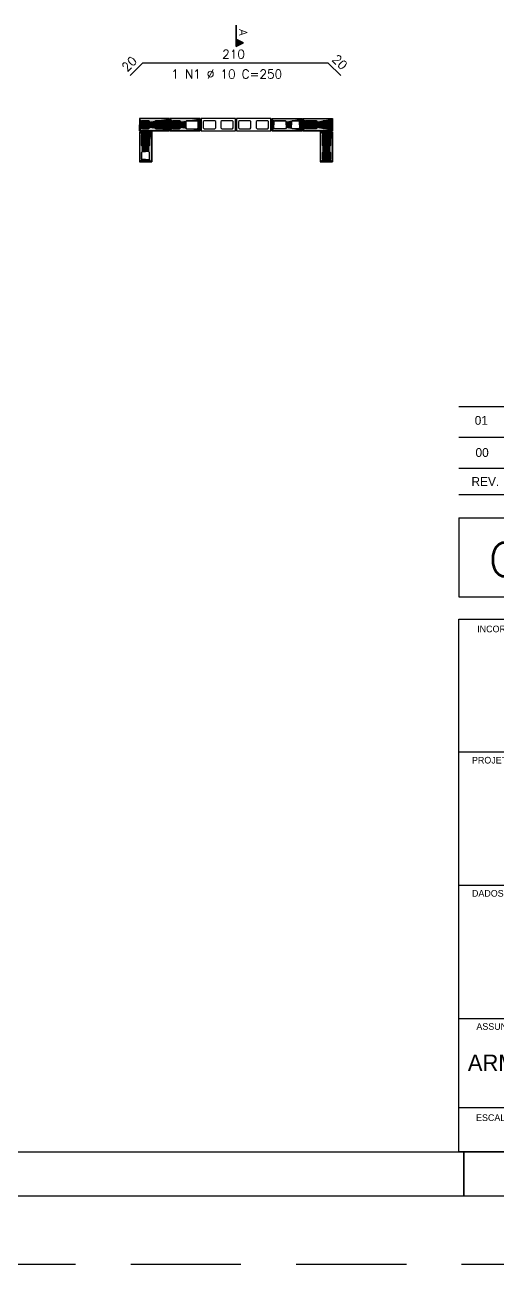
# Model space of a CAD drawing. Extents: x -1.9 to 86, y -1.6 to 60.9.
# Drawn here: x 55.65 to 66.36, y -1.55 to 26.55 of the extents above; entities that cross this region are included whole.
import ezdxf
from ezdxf.enums import TextEntityAlignment as Align

# ---------------------------------------------------------------- set-up
doc = ezdxf.new("R2010")
doc.units = 0
doc.header["$MEASUREMENT"] = 0
doc.linetypes.add('HIDDEN', pattern=[0.375, 0.25, -0.125])
doc.layers.get('0').update_dxf_attribs({"linetype": 'CONTINUOUS'})
doc.layers.get('Defpoints').update_dxf_attribs({"linetype": 'CONTINUOUS'})
for name, color, linetype in [('ARQ-MAR', 2, 'CONTINUOUS'), ('ARQ_CAR', 7, 'CONTINUOUS'), ('ARQ_CAR-TXT', 7, 'CONTINUOUS'), ('ARQ_FOLHA', 7, 'CONTINUOUS'), ('ARQ_TXT-2', 2, 'CONTINUOUS'), ('ARQ_TXT-4', 4, 'CONTINUOUS'), ('ARQ_VISTA 0', 251, 'CONTINUOUS'), ('PENA_01', 1, 'CONTINUOUS'), ('PENA_02', 2, 'CONTINUOUS'), ('PENA_03', 3, 'CONTINUOUS'), ('PENA_05', 5, 'CONTINUOUS'), ('PENA_11', 252, 'CONTINUOUS'), ('PENA_21', 100, 'CONTINUOUS'), ('PSG-NV2-FLH-SELO', 1, 'CONTINUOUS')]:
    doc.layers.add(name, color=color, linetype=linetype)
doc.styles.add('01-MILLEU', font='GOTHIC.TTF')
doc.styles.add('R300', font='SIMPLEX.SHX', dxfattribs={"width": 1.1, "height": 5.5})
doc.styles.get("Standard").update_dxf_attribs({"font": 'ROMANS.SHX'})

# ---------------------------------------------------------------- blocks, each defined once
blk = doc.blocks.new('FOLHA A1 - 841 X 594')
at = {"layer": 'ARQ_FOLHA', "color": 1}
for p, q in [((-185, 10), (-185, 0.5)), ((-185, 0.5), (-185, 10)), ((-185, 9.5), (-185, 0)), ((-185, 9.5), (-185, 0)), ((-185, 0), (-185, 9.5))]:
    blk.add_line(p, q, dxfattribs=at)
for points in [[(-841, 0), (0, 0), (0, 594), (-841, 594)], [(-816, 10), (-10, 10), (-10, 584), (-816, 584)]]:
    blk.add_lwpolyline(points, close=True, dxfattribs=at)
at = {"layer": 'Defpoints', "color": 8, "linetype": 'HIDDEN', "ltscale": 100}
blk.add_lwpolyline([(-860.5, 609.5), (-860.5, -15.5), (19.5, -15.5), (19.5, 609.5)], close=True, dxfattribs=at)
blk = doc.blocks.new('*U24')
blk.add_blockref('FOLHA A1 - 841 X 594', (0, 0))
blk = doc.blocks.new('SELO METROCASA - EXECUTIVO')
at = {"color": 5, "linetype": 'Continuous'}
for p, q in [((-175, 142.84), (-175, 125.05)), ((-175, 142.84), (-5, 142.84)), ((-175, 125.05), (-5, 125.05))]:
    blk.add_line(p, q, dxfattribs=at)
at = {"layer": 'ARQ-MAR', "color": 5}
blk.add_line((-173.01, 10), (-35, 10), dxfattribs=at)
at = {"layer": 'ARQ_CAR', "color": 5}
blk.add_lwpolyline([(-175, 0), (-175, 120), (0, 120), (0, 0)], close=True, dxfattribs=at)
for points in [[(0, 90), (-175, 90)], [(0, 60), (-175, 60)], [(-175, 30), (0, 30)], [(-175, 10), (-35, 10)]]:
    blk.add_lwpolyline(points, dxfattribs=at)
at = {"layer": 'PSG-NV2-FLH-SELO'}
blk.add_line((0, 148), (-175, 148), dxfattribs=at)
at = {"layer": 'PSG-NV2-FLH-SELO', "color": 251}
blk.add_lwpolyline([(-175, 160.99), (-164.01, 160.99), (-164.01, 154), (-164.01, 160.99), (-147.66, 160.99), (-147.66, 154), (-147.66, 160.99), (-133.32, 160.99), (-133.32, 154), (-133.32, 160.99), (-13, 160.99), (-13, 160.99), (0, 160.99)], dxfattribs=at)
at = {"layer": 'PSG-NV2-FLH-SELO'}
blk.add_lwpolyline([(-175, 154), (0, 154)], dxfattribs=at)
at = {"color": 5, "linetype": 'Continuous', "style": 'R300', "width": 1.1}
blk.add_text('CÓPIA NÃO CONTROLADA', height=7.5, dxfattribs=at).set_placement((-168.42, 129.68))
at = {"layer": 'ARQ_CAR-TXT', "color": 1, "style": '01-MILLEU'}
for s, p in [('INCORPORADORA / CONSTRUTORA ', (-170.84, 117.04)), ('PROJETISTA', (-172.02, 87.47)), ('DADOS DO EMPREENDIMENTO', (-172.02, 57.47)), ('ASSUNTO DO PROJETO', (-171.02, 27.47)), ('ESCALA', (-171.1, 6.94))]:
    blk.add_text(s, height=1.5, dxfattribs=at).set_placement(p)
at = {"layer": 'ARQ_CAR-TXT', "color": 4, "style": '01-MILLEU'}
blk.add_attdef('ASSUNTO.DO.PROJETO', (-163.54, 18.21), '', height=3.69, dxfattribs=at)
at = {"layer": 'ARQ_TXT-2', "insert": (-169.01, 152), "char_height": 2, "width": 9.9956, "attachment_point": 2, "style": '01-MILLEU'}
blk.add_mtext('REV.', dxfattribs=at)
at = {"layer": 'ARQ_TXT-2', "style": '01-MILLEU'}
for tag, p in [('N_REV0', (-169.74, 157.54)), ('R_DES', (-155.84, 157.49)), ('DATA_0', (-140.16, 157.49))]:
    blk.add_attdef(tag, text='', height=2, dxfattribs=at).set_placement(p, align=Align.MIDDLE_CENTER)
for tag, p, height in [('DESCRIÇÃO.DA.REVISÃO_0', (-131.24, 156.49), 2), ('MC_XXX-XX', (-33.9, 82.8), 1.5), ('RESPONSÁVEL', (-34, 73.46), 1.5), ('COORDENADOR', (-34, 63.46), 1.5), ('XXX-XX', (-33.9, 51.2), 3.65), ('DISCIPLINA', (-33.9, 41.2), 3.65), ('OBRA', (-164.01, 39.31), 3), ('ENDEREÇO', (-164.01, 34.81), 3), ('ESCALA', (-155.51, 2.7), 2)]:
    blk.add_attdef(tag, p, '', height=height, dxfattribs=at)
blk.add_attdef('DCP', text='', height=3.24, dxfattribs=at).set_placement((-23.62, 17.18), align=Align.MIDDLE_LEFT)
blk.add_attdef('DES', text='', height=2.99, dxfattribs=at).set_placement((-19.84, 12.19), align=Align.MIDDLE)
at = {"layer": 'ARQ_TXT-4', "style": '01-MILLEU'}
blk.add_attdef('CLIENTE', (-164.51, 45.8), '', height=5, dxfattribs=at)
at = {"layer": 'ARQ_VISTA 0', "style": '01-MILLEU'}
blk.add_attdef('LOGO', (-164.51, 77.38), '', height=5, dxfattribs=at)

msp = doc.modelspace()

# ---------------------------------------------------------------- linework, layer by layer
at = {"layer": 'PENA_01', "linetype": 'Continuous'}
for points in [[(58.316511, 24.195305), (58.456511, 24.195305), (58.476511, 24.215305), (58.476511, 24.355305), (58.456511, 24.375305), (58.316511, 24.375305), (58.296511, 24.355305), (58.296511, 24.215305), (58.316511, 24.195305)], [(58.616511, 24.195305), (58.856511, 24.195305), (58.876511, 24.215305), (58.876511, 24.355305), (58.856511, 24.375305), (58.616511, 24.375305), (58.596511, 24.355305), (58.596511, 24.215305), (58.616511, 24.195305)], [(59.016511, 24.195305), (59.156511, 24.195305), (59.176511, 24.215305), (59.176511, 24.355305), (59.156511, 24.375305), (59.016511, 24.375305), (58.996511, 24.355305), (58.996511, 24.215305), (59.016511, 24.195305)], [(59.316511, 24.195305), (59.556511, 24.195305), (59.576511, 24.215305), (59.576511, 24.355305), (59.556511, 24.375305), (59.316511, 24.375305), (59.296511, 24.355305), (59.296511, 24.215305), (59.316511, 24.195305)], [(59.696511, 24.215305), (59.716511, 24.195305), (59.956511, 24.195305), (59.976511, 24.215305), (59.976511, 24.355305), (59.956511, 24.375305), (59.716511, 24.375305), (59.696511, 24.355305), (59.696511, 24.215305)], [(60.096511, 24.215305), (60.116511, 24.195305), (60.356511, 24.195305), (60.376511, 24.215305), (60.376511, 24.355305), (60.356511, 24.375305), (60.116511, 24.375305), (60.096511, 24.355305), (60.096511, 24.215305)], [(60.496511, 24.215305), (60.516511, 24.195305), (60.756511, 24.195305), (60.776511, 24.215305), (60.776511, 24.355305), (60.756511, 24.375305), (60.516511, 24.375305), (60.496511, 24.355305), (60.496511, 24.215305)], [(60.896511, 24.215305), (60.916511, 24.195305), (61.156511, 24.195305), (61.176511, 24.215305), (61.176511, 24.355305), (61.156511, 24.375305), (60.916511, 24.375305), (60.896511, 24.355305), (60.896511, 24.215305)], [(61.556511, 24.195305), (61.316511, 24.195305), (61.296511, 24.215305), (61.296511, 24.355305), (61.316511, 24.375305), (61.556511, 24.375305), (61.576511, 24.355305), (61.576511, 24.215305), (61.556511, 24.195305)], [(61.856511, 24.195305), (61.716511, 24.195305), (61.696511, 24.215305), (61.696511, 24.355305), (61.716511, 24.375305), (61.856511, 24.375305), (61.876511, 24.355305), (61.876511, 24.215305), (61.856511, 24.195305)], [(62.256511, 24.195305), (62.016511, 24.195305), (61.996511, 24.215305), (61.996511, 24.355305), (62.016511, 24.375305), (62.256511, 24.375305), (62.276511, 24.355305), (62.276511, 24.215305), (62.256511, 24.195305)], [(62.556511, 24.195305), (62.416511, 24.195305), (62.396511, 24.215305), (62.396511, 24.355305), (62.416511, 24.375305), (62.556511, 24.375305), (62.576511, 24.355305), (62.576511, 24.215305), (62.556511, 24.195305)], [(58.476511, 23.815305), (58.476511, 24.055305), (58.456511, 24.075305), (58.316511, 24.075305), (58.296511, 24.055305), (58.296511, 23.815305), (58.316511, 23.795305), (58.456511, 23.795305), (58.476511, 23.815305)], [(62.576511, 23.815305), (62.576511, 24.055305), (62.556511, 24.075305), (62.416511, 24.075305), (62.396511, 24.055305), (62.396511, 23.815305), (62.416511, 23.795305), (62.556511, 23.795305), (62.576511, 23.815305)], [(58.476511, 23.515305), (58.476511, 23.655305), (58.456511, 23.675305), (58.316511, 23.675305), (58.296511, 23.655305), (58.296511, 23.515305), (58.316511, 23.495305), (58.456511, 23.495305), (58.476511, 23.515305)], [(62.576511, 23.515305), (62.576511, 23.655305), (62.556511, 23.675305), (62.416511, 23.675305), (62.396511, 23.655305), (62.396511, 23.515305), (62.416511, 23.495305), (62.556511, 23.495305), (62.576511, 23.515305)]]:
    msp.add_lwpolyline(points, dxfattribs=at)
at = {"layer": 'PENA_02', "linetype": 'Continuous'}
for points in [[(58.246511, 24.145305), (58.926511, 24.145305), (58.926511, 24.425305), (58.246511, 24.425305), (58.246511, 24.145305)], [(58.946511, 24.145305), (59.626511, 24.145305), (59.626511, 24.425305), (58.946511, 24.425305), (58.946511, 24.145305)], [(59.646511, 24.145305), (60.426511, 24.145305), (60.426511, 24.425305), (59.646511, 24.425305), (59.646511, 24.145305)], [(60.446511, 24.145305), (61.226511, 24.145305), (61.226511, 24.425305), (60.446511, 24.425305), (60.446511, 24.145305)], [(61.926511, 24.145305), (61.246511, 24.145305), (61.246511, 24.425305), (61.926511, 24.425305), (61.926511, 24.145305)], [(62.626511, 24.145305), (61.946511, 24.145305), (61.946511, 24.425305), (62.626511, 24.425305), (62.626511, 24.145305)], [(58.526511, 23.445305), (58.526511, 24.125305), (58.246511, 24.125305), (58.246511, 23.445305), (58.526511, 23.445305)], [(62.626511, 23.445305), (62.626511, 24.125305), (62.346511, 24.125305), (62.346511, 23.445305), (62.626511, 23.445305)]]:
    msp.add_lwpolyline(points, dxfattribs=at)
at = {"layer": 'PENA_03', "linetype": 'Continuous'}
for p, q in [((60.442607, 26.546628), (60.442607, 26.060246)), ((60.443303, 26.225831), (60.443303, 26.546628)), ((60.442607, 26.060246), (60.60854, 26.143212)), ((60.60854, 26.143212), (60.443302, 26.225831)), ((60.443302, 26.061374), (60.606979, 26.143212)), ((60.443303, 26.061374), (60.443303, 26.225051)), ((60.606979, 26.143212), (60.443303, 26.225051)), ((60.455371, 26.066628), (60.455371, 26.219797)), ((60.468135, 26.07301), (60.468135, 26.213415)), ((60.480899, 26.079392), (60.480899, 26.207033)), ((60.493663, 26.085774), (60.493663, 26.200651)), ((60.506427, 26.092156), (60.506427, 26.194269)), ((60.519191, 26.098538), (60.519191, 26.187887)), ((60.531955, 26.10492), (60.531955, 26.181505)), ((60.544719, 26.111302), (60.544719, 26.175123)), ((60.557483, 26.117684), (60.557483, 26.168741)), ((60.570247, 26.124066), (60.570247, 26.162359)), ((60.583012, 26.130448), (60.583012, 26.155977)), ((60.595776, 26.13683), (60.595776, 26.149594))]:
    msp.add_line(p, q, dxfattribs=at)
for points in [[(58.456511, 24.375305), (58.476511, 24.355305), (58.476511, 24.215305), (58.456511, 24.195305), (58.316511, 24.195305), (58.296511, 24.215305), (58.296511, 24.355305), (58.316511, 24.375305), (58.456511, 24.375305)], [(58.876511, 24.215305), (58.856511, 24.195305), (58.616511, 24.195305), (58.596511, 24.215305), (58.596511, 24.355305), (58.616511, 24.375305), (58.856511, 24.375305), (58.876511, 24.355305), (58.876511, 24.215305)], [(59.156511, 24.375305), (59.176511, 24.355305), (59.176511, 24.215305), (59.156511, 24.195305), (59.016511, 24.195305), (58.996511, 24.215305), (58.996511, 24.355305), (59.016511, 24.375305), (59.156511, 24.375305)], [(62.276511, 24.215305), (62.256511, 24.195305), (62.016511, 24.195305), (61.996511, 24.215305), (61.996511, 24.355305), (62.016511, 24.375305), (62.256511, 24.375305), (62.276511, 24.355305), (62.276511, 24.215305)], [(62.556511, 24.375305), (62.576511, 24.355305), (62.576511, 24.215305), (62.556511, 24.195305), (62.416511, 24.195305), (62.396511, 24.215305), (62.396511, 24.355305), (62.416511, 24.375305), (62.556511, 24.375305)], [(58.456511, 24.075305), (58.476511, 24.055305), (58.476511, 23.815305), (58.456511, 23.795305), (58.316511, 23.795305), (58.296511, 23.815305), (58.296511, 24.055305), (58.316511, 24.075305), (58.456511, 24.075305)], [(62.556511, 24.075305), (62.576511, 24.055305), (62.576511, 23.815305), (62.556511, 23.795305), (62.416511, 23.795305), (62.396511, 23.815305), (62.396511, 24.055305), (62.416511, 24.075305), (62.556511, 24.075305)], [(62.556511, 23.675305), (62.576511, 23.655305), (62.576511, 23.515305), (62.556511, 23.495305), (62.416511, 23.495305), (62.396511, 23.515305), (62.396511, 23.655305), (62.416511, 23.675305), (62.556511, 23.675305)]]:
    msp.add_lwpolyline(points, dxfattribs=at)
for centre in [(58.386511, 24.285305), (58.736511, 24.285305), (59.086511, 24.285305), (62.136511, 24.285305), (62.486511, 24.285305), (58.386511, 23.935305), (62.486511, 23.935305), (62.486511, 23.585305)]:
    msp.add_circle(centre, 0.04, dxfattribs=at)
for points in [[(58.426511, 24.285305), (58.366511, 24.319946), (58.348923, 24.298986)], [(58.426511, 24.285305), (58.348923, 24.298986), (58.348923, 24.271624)], [(58.426511, 24.285305), (58.348923, 24.271624), (58.366511, 24.250664)], [(58.426511, 24.285305), (58.393457, 24.324697), (58.366511, 24.319946)], [(58.426511, 24.285305), (58.366511, 24.250664), (58.393457, 24.245912)], [(58.426511, 24.285305), (58.417153, 24.311016), (58.393457, 24.324697)], [(58.426511, 24.285305), (58.393457, 24.245912), (58.417153, 24.259593)], [(58.426511, 24.285305), (58.417153, 24.259593), (58.426511, 24.285305)], [(58.776511, 24.285305), (58.716511, 24.319946), (58.698923, 24.298986)], [(58.776511, 24.285305), (58.698923, 24.298986), (58.698923, 24.271624)], [(58.776511, 24.285305), (58.698923, 24.271624), (58.716511, 24.250664)], [(58.776511, 24.285305), (58.743457, 24.324697), (58.716511, 24.319946)], [(58.776511, 24.285305), (58.716511, 24.250664), (58.743457, 24.245912)], [(58.776511, 24.285305), (58.767153, 24.311016), (58.743457, 24.324697)], [(58.776511, 24.285305), (58.743457, 24.245912), (58.767153, 24.259593)], [(58.776511, 24.285305), (58.767153, 24.259593), (58.776511, 24.285305)], [(59.126511, 24.285305), (59.066511, 24.319946), (59.048923, 24.298986)], [(59.126511, 24.285305), (59.048923, 24.298986), (59.048923, 24.271624)], [(59.126511, 24.285305), (59.048923, 24.271624), (59.066511, 24.250664)], [(59.126511, 24.285305), (59.093457, 24.324697), (59.066511, 24.319946)], [(59.126511, 24.285305), (59.066511, 24.250664), (59.093457, 24.245912)], [(59.126511, 24.285305), (59.117153, 24.311016), (59.093457, 24.324697)], [(59.126511, 24.285305), (59.093457, 24.245912), (59.117153, 24.259593)], [(59.126511, 24.285305), (59.117153, 24.259593), (59.126511, 24.285305)], [(62.176511, 24.285305), (62.116511, 24.319946), (62.098923, 24.298986)], [(62.176511, 24.285305), (62.098923, 24.298986), (62.098923, 24.271624)], [(62.176511, 24.285305), (62.098923, 24.271624), (62.116511, 24.250664)], [(62.176511, 24.285305), (62.143457, 24.324697), (62.116511, 24.319946)], [(62.176511, 24.285305), (62.116511, 24.250664), (62.143457, 24.245912)], [(62.176511, 24.285305), (62.167153, 24.311016), (62.143457, 24.324697)], [(62.176511, 24.285305), (62.143457, 24.245912), (62.167153, 24.259593)], [(62.176511, 24.285305), (62.167153, 24.259593), (62.176511, 24.285305)], [(62.526511, 24.285305), (62.466511, 24.319946), (62.448923, 24.298986)], [(62.526511, 24.285305), (62.448923, 24.298986), (62.448923, 24.271624)], [(62.526511, 24.285305), (62.448923, 24.271624), (62.466511, 24.250664)], [(62.526511, 24.285305), (62.493457, 24.324697), (62.466511, 24.319946)], [(62.526511, 24.285305), (62.466511, 24.250664), (62.493457, 24.245912)], [(62.526511, 24.285305), (62.517153, 24.311016), (62.493457, 24.324697)], [(62.526511, 24.285305), (62.493457, 24.245912), (62.517153, 24.259593)], [(62.526511, 24.285305), (62.517153, 24.259593), (62.526511, 24.285305)], [(58.426511, 23.935305), (58.366511, 23.969946), (58.348923, 23.948986)], [(58.426511, 23.935305), (58.348923, 23.948986), (58.348923, 23.921624)], [(58.426511, 23.935305), (58.348923, 23.921624), (58.366511, 23.900664)], [(58.426511, 23.935305), (58.393457, 23.974697), (58.366511, 23.969946)], [(58.426511, 23.935305), (58.366511, 23.900664), (58.393457, 23.895912)], [(58.426511, 23.935305), (58.417153, 23.961016), (58.393457, 23.974697)], [(58.426511, 23.935305), (58.393457, 23.895912), (58.417153, 23.909593)], [(58.426511, 23.935305), (58.417153, 23.909593), (58.426511, 23.935305)], [(62.526511, 23.935305), (62.466511, 23.969946), (62.448923, 23.948986)], [(62.526511, 23.935305), (62.448923, 23.948986), (62.448923, 23.921624)], [(62.526511, 23.935305), (62.448923, 23.921624), (62.466511, 23.900664)], [(62.526511, 23.935305), (62.493457, 23.974697), (62.466511, 23.969946)], [(62.526511, 23.935305), (62.466511, 23.900664), (62.493457, 23.895912)], [(62.526511, 23.935305), (62.517153, 23.961016), (62.493457, 23.974697)], [(62.526511, 23.935305), (62.493457, 23.895912), (62.517153, 23.909593)], [(62.526511, 23.935305), (62.517153, 23.909593), (62.526511, 23.935305)], [(62.526511, 23.585305), (62.466511, 23.619946), (62.448923, 23.598986)], [(62.526511, 23.585305), (62.493457, 23.624697), (62.466511, 23.619946)], [(62.526511, 23.585305), (62.517153, 23.611016), (62.493457, 23.624697)], [(62.526511, 23.585305), (62.448923, 23.598986), (62.448923, 23.571624)], [(62.526511, 23.585305), (62.448923, 23.571624), (62.466511, 23.550664)], [(62.526511, 23.585305), (62.466511, 23.550664), (62.493457, 23.545912)], [(62.526511, 23.585305), (62.493457, 23.545912), (62.517153, 23.559593)], [(62.526511, 23.585305), (62.517153, 23.559593), (62.526511, 23.585305)]]:
    msp.add_solid(points, dxfattribs=at)
at = {"layer": 'PENA_05', "linetype": 'Continuous'}
for p, q in [((58.320783, 25.68517), (58.03794, 25.402327)), ((62.526511, 25.68517), (58.320783, 25.68517)), ((62.809354, 25.402327), (62.526511, 25.68517))]:
    msp.add_line(p, q, dxfattribs=at)
at = {"layer": 'PENA_11', "linetype": 'Continuous'}
for points in [[(58.456511, 24.375305), (58.316511, 24.195305), (58.296511, 24.215305)], [(58.456511, 24.375305), (58.296511, 24.215305), (58.296511, 24.355305)], [(58.456511, 24.375305), (58.296511, 24.355305), (58.316511, 24.375305)], [(58.456511, 24.375305), (58.456511, 24.195305), (58.316511, 24.195305)], [(58.456511, 24.375305), (58.316511, 24.375305), (58.456511, 24.375305)], [(58.456511, 24.375305), (58.476511, 24.355305), (58.476511, 24.215305)], [(58.456511, 24.375305), (58.476511, 24.215305), (58.456511, 24.195305)], [(58.876511, 24.215305), (58.596511, 24.355305), (58.616511, 24.375305)], [(58.876511, 24.215305), (58.596511, 24.215305), (58.596511, 24.355305)], [(58.876511, 24.215305), (58.616511, 24.195305), (58.596511, 24.215305)], [(58.876511, 24.215305), (58.616511, 24.375305), (58.856511, 24.375305)], [(58.876511, 24.215305), (58.856511, 24.195305), (58.616511, 24.195305)], [(58.876511, 24.215305), (58.856511, 24.375305), (58.876511, 24.355305)], [(58.876511, 24.215305), (58.876511, 24.355305), (58.876511, 24.215305)], [(59.156511, 24.375305), (59.016511, 24.195305), (58.996511, 24.215305)], [(59.156511, 24.375305), (58.996511, 24.215305), (58.996511, 24.355305)], [(59.156511, 24.375305), (58.996511, 24.355305), (59.016511, 24.375305)], [(59.156511, 24.375305), (59.156511, 24.195305), (59.016511, 24.195305)], [(59.156511, 24.375305), (59.016511, 24.375305), (59.156511, 24.375305)], [(59.156511, 24.375305), (59.176511, 24.355305), (59.176511, 24.215305)], [(59.156511, 24.375305), (59.176511, 24.215305), (59.156511, 24.195305)], [(62.276511, 24.215305), (61.996511, 24.355305), (62.016511, 24.375305)], [(62.276511, 24.215305), (61.996511, 24.215305), (61.996511, 24.355305)], [(62.276511, 24.215305), (62.016511, 24.195305), (61.996511, 24.215305)], [(62.276511, 24.215305), (62.016511, 24.375305), (62.256511, 24.375305)], [(62.276511, 24.215305), (62.256511, 24.195305), (62.016511, 24.195305)], [(62.276511, 24.215305), (62.256511, 24.375305), (62.276511, 24.355305)], [(62.276511, 24.215305), (62.276511, 24.355305), (62.276511, 24.215305)], [(62.556511, 24.375305), (62.416511, 24.195305), (62.396511, 24.215305)], [(62.556511, 24.375305), (62.396511, 24.215305), (62.396511, 24.355305)], [(62.556511, 24.375305), (62.396511, 24.355305), (62.416511, 24.375305)], [(62.556511, 24.375305), (62.556511, 24.195305), (62.416511, 24.195305)], [(62.556511, 24.375305), (62.416511, 24.375305), (62.556511, 24.375305)], [(62.556511, 24.375305), (62.576511, 24.355305), (62.576511, 24.215305)], [(62.556511, 24.375305), (62.576511, 24.215305), (62.556511, 24.195305)], [(58.456511, 24.075305), (58.316511, 23.795305), (58.296511, 23.815305)], [(58.456511, 24.075305), (58.296511, 23.815305), (58.296511, 24.055305)], [(58.456511, 24.075305), (58.296511, 24.055305), (58.316511, 24.075305)], [(58.456511, 24.075305), (58.456511, 23.795305), (58.316511, 23.795305)], [(58.456511, 24.075305), (58.316511, 24.075305), (58.456511, 24.075305)], [(58.456511, 24.075305), (58.476511, 24.055305), (58.476511, 23.815305)], [(58.456511, 24.075305), (58.476511, 23.815305), (58.456511, 23.795305)], [(62.556511, 24.075305), (62.416511, 23.795305), (62.396511, 23.815305)], [(62.556511, 24.075305), (62.396511, 23.815305), (62.396511, 24.055305)], [(62.556511, 24.075305), (62.396511, 24.055305), (62.416511, 24.075305)], [(62.556511, 24.075305), (62.556511, 23.795305), (62.416511, 23.795305)], [(62.556511, 24.075305), (62.416511, 24.075305), (62.556511, 24.075305)], [(62.556511, 24.075305), (62.576511, 24.055305), (62.576511, 23.815305)], [(62.556511, 24.075305), (62.576511, 23.815305), (62.556511, 23.795305)], [(62.556511, 23.675305), (62.416511, 23.495305), (62.396511, 23.515305)], [(62.556511, 23.675305), (62.396511, 23.515305), (62.396511, 23.655305)], [(62.556511, 23.675305), (62.396511, 23.655305), (62.416511, 23.675305)], [(62.556511, 23.675305), (62.556511, 23.495305), (62.416511, 23.495305)], [(62.556511, 23.675305), (62.416511, 23.675305), (62.556511, 23.675305)], [(62.556511, 23.675305), (62.576511, 23.655305), (62.576511, 23.515305)], [(62.556511, 23.675305), (62.576511, 23.515305), (62.556511, 23.495305)]]:
    msp.add_solid(points, dxfattribs=at)
at = {"layer": 'PENA_21', "linetype": 'Continuous'}
for points in [[(58.246511, 24.285305), (58.296511, 24.285305), (58.296511, 24.355305), (58.316511, 24.375305), (58.456511, 24.375305), (58.476511, 24.355305), (58.476511, 24.285305), (58.596511, 24.285305), (58.596511, 24.355305), (58.616511, 24.375305), (58.856511, 24.375305), (58.876511, 24.355305), (58.876511, 24.285305), (58.926511, 24.285305), (58.926511, 24.425305), (58.246511, 24.425305), (58.246511, 24.285305)], [(58.246511, 24.285305), (58.296511, 24.285305), (58.296511, 24.215305), (58.316511, 24.195305), (58.456511, 24.195305), (58.476511, 24.215305), (58.476511, 24.285305), (58.596511, 24.285305), (58.596511, 24.215305), (58.616511, 24.195305), (58.856511, 24.195305), (58.876511, 24.215305), (58.876511, 24.285305), (58.926511, 24.285305), (58.926511, 24.145305), (58.246511, 24.145305), (58.246511, 24.285305)], [(58.946511, 24.285305), (58.996511, 24.285305), (58.996511, 24.355305), (59.016511, 24.375305), (59.156511, 24.375305), (59.176511, 24.355305), (59.176511, 24.285305), (59.296511, 24.285305), (59.296511, 24.355305), (59.316511, 24.375305), (59.556511, 24.375305), (59.576511, 24.355305), (59.576511, 24.285305), (59.626511, 24.285305), (59.626511, 24.425305), (58.946511, 24.425305), (58.946511, 24.285305)], [(58.946511, 24.285305), (58.996511, 24.285305), (58.996511, 24.215305), (59.016511, 24.195305), (59.156511, 24.195305), (59.176511, 24.215305), (59.176511, 24.285305), (59.296511, 24.285305), (59.296511, 24.215305), (59.316511, 24.195305), (59.556511, 24.195305), (59.576511, 24.215305), (59.576511, 24.285305), (59.626511, 24.285305), (59.626511, 24.145305), (58.946511, 24.145305), (58.946511, 24.285305)], [(61.926511, 24.285305), (61.876511, 24.285305), (61.876511, 24.355305), (61.856511, 24.375305), (61.716511, 24.375305), (61.696511, 24.355305), (61.696511, 24.285305), (61.576511, 24.285305), (61.576511, 24.355305), (61.556511, 24.375305), (61.316511, 24.375305), (61.296511, 24.355305), (61.296511, 24.285305), (61.246511, 24.285305), (61.246511, 24.425305), (61.926511, 24.425305), (61.926511, 24.285305)], [(61.926511, 24.285305), (61.876511, 24.285305), (61.876511, 24.215305), (61.856511, 24.195305), (61.716511, 24.195305), (61.696511, 24.215305), (61.696511, 24.285305), (61.576511, 24.285305), (61.576511, 24.215305), (61.556511, 24.195305), (61.316511, 24.195305), (61.296511, 24.215305), (61.296511, 24.285305), (61.246511, 24.285305), (61.246511, 24.145305), (61.926511, 24.145305), (61.926511, 24.285305)], [(62.626511, 24.285305), (62.576511, 24.285305), (62.576511, 24.355305), (62.556511, 24.375305), (62.416511, 24.375305), (62.396511, 24.355305), (62.396511, 24.285305), (62.276511, 24.285305), (62.276511, 24.355305), (62.256511, 24.375305), (62.016511, 24.375305), (61.996511, 24.355305), (61.996511, 24.285305), (61.946511, 24.285305), (61.946511, 24.425305), (62.626511, 24.425305), (62.626511, 24.285305)], [(62.626511, 24.285305), (62.576511, 24.285305), (62.576511, 24.215305), (62.556511, 24.195305), (62.416511, 24.195305), (62.396511, 24.215305), (62.396511, 24.285305), (62.276511, 24.285305), (62.276511, 24.215305), (62.256511, 24.195305), (62.016511, 24.195305), (61.996511, 24.215305), (61.996511, 24.285305), (61.946511, 24.285305), (61.946511, 24.145305), (62.626511, 24.145305), (62.626511, 24.285305)], [(58.386511, 23.445305), (58.386511, 23.495305), (58.316511, 23.495305), (58.296511, 23.515305), (58.296511, 23.655305), (58.316511, 23.675305), (58.386511, 23.675305), (58.386511, 23.795305), (58.316511, 23.795305), (58.296511, 23.815305), (58.296511, 24.055305), (58.316511, 24.075305), (58.386511, 24.075305), (58.386511, 24.125305), (58.246511, 24.125305), (58.246511, 23.445305), (58.386511, 23.445305)], [(58.386511, 23.445305), (58.386511, 23.495305), (58.456511, 23.495305), (58.476511, 23.515305), (58.476511, 23.655305), (58.456511, 23.675305), (58.386511, 23.675305), (58.386511, 23.795305), (58.456511, 23.795305), (58.476511, 23.815305), (58.476511, 24.055305), (58.456511, 24.075305), (58.386511, 24.075305), (58.386511, 24.125305), (58.526511, 24.125305), (58.526511, 23.445305), (58.386511, 23.445305)], [(62.486511, 23.445305), (62.486511, 23.495305), (62.416511, 23.495305), (62.396511, 23.515305), (62.396511, 23.655305), (62.416511, 23.675305), (62.486511, 23.675305), (62.486511, 23.795305), (62.416511, 23.795305), (62.396511, 23.815305), (62.396511, 24.055305), (62.416511, 24.075305), (62.486511, 24.075305), (62.486511, 24.125305), (62.346511, 24.125305), (62.346511, 23.445305), (62.486511, 23.445305)], [(62.486511, 23.445305), (62.486511, 23.495305), (62.556511, 23.495305), (62.576511, 23.515305), (62.576511, 23.655305), (62.556511, 23.675305), (62.486511, 23.675305), (62.486511, 23.795305), (62.556511, 23.795305), (62.576511, 23.815305), (62.576511, 24.055305), (62.556511, 24.075305), (62.486511, 24.075305), (62.486511, 24.125305), (62.626511, 24.125305), (62.626511, 23.445305), (62.486511, 23.445305)]]:
    msp.add_lwpolyline(points, dxfattribs=at)
for points in [[(58.926511, 24.425305), (58.246511, 24.425305), (58.316511, 24.375305)], [(58.246511, 24.425305), (58.246511, 24.285305), (58.296511, 24.285305)], [(58.246511, 24.425305), (58.296511, 24.285305), (58.296511, 24.355305)], [(58.246511, 24.425305), (58.296511, 24.355305), (58.316511, 24.375305)], [(58.246511, 24.145305), (58.246511, 24.285305), (58.296511, 24.285305)], [(58.246511, 24.145305), (58.296511, 24.285305), (58.296511, 24.215305)], [(58.246511, 24.145305), (58.296511, 24.215305), (58.316511, 24.195305)], [(58.926511, 24.145305), (58.246511, 24.145305), (58.316511, 24.195305)], [(58.926511, 24.425305), (58.316511, 24.375305), (58.456511, 24.375305)], [(58.926511, 24.145305), (58.316511, 24.195305), (58.456511, 24.195305)], [(58.926511, 24.425305), (58.456511, 24.375305), (58.476511, 24.355305)], [(58.926511, 24.145305), (58.456511, 24.195305), (58.476511, 24.215305)], [(58.926511, 24.425305), (58.476511, 24.355305), (58.616511, 24.375305)], [(58.476511, 24.355305), (58.596511, 24.355305), (58.616511, 24.375305)], [(58.476511, 24.355305), (58.476511, 24.285305), (58.596511, 24.285305)], [(58.476511, 24.355305), (58.596511, 24.285305), (58.596511, 24.355305)], [(58.476511, 24.215305), (58.476511, 24.285305), (58.596511, 24.285305)], [(58.476511, 24.215305), (58.596511, 24.285305), (58.596511, 24.215305)], [(58.926511, 24.145305), (58.476511, 24.215305), (58.616511, 24.195305)], [(58.476511, 24.215305), (58.596511, 24.215305), (58.616511, 24.195305)], [(58.926511, 24.425305), (58.616511, 24.375305), (58.856511, 24.375305)], [(58.926511, 24.145305), (58.616511, 24.195305), (58.856511, 24.195305)], [(58.926511, 24.425305), (58.856511, 24.375305), (58.876511, 24.355305)], [(58.926511, 24.145305), (58.856511, 24.195305), (58.876511, 24.215305)], [(58.926511, 24.425305), (58.876511, 24.355305), (58.926511, 24.285305)], [(58.926511, 24.285305), (58.876511, 24.355305), (58.876511, 24.285305)], [(58.926511, 24.145305), (58.876511, 24.215305), (58.926511, 24.285305)], [(58.926511, 24.285305), (58.876511, 24.215305), (58.876511, 24.285305)], [(59.626511, 24.425305), (58.946511, 24.425305), (59.016511, 24.375305)], [(58.946511, 24.425305), (58.946511, 24.285305), (58.996511, 24.285305)], [(58.946511, 24.425305), (58.996511, 24.285305), (58.996511, 24.355305)], [(58.946511, 24.425305), (58.996511, 24.355305), (59.016511, 24.375305)], [(58.946511, 24.145305), (58.946511, 24.285305), (58.996511, 24.285305)], [(58.946511, 24.145305), (58.996511, 24.285305), (58.996511, 24.215305)], [(58.946511, 24.145305), (58.996511, 24.215305), (59.016511, 24.195305)], [(59.626511, 24.145305), (58.946511, 24.145305), (59.016511, 24.195305)], [(59.626511, 24.425305), (59.016511, 24.375305), (59.156511, 24.375305)], [(59.626511, 24.145305), (59.016511, 24.195305), (59.156511, 24.195305)], [(59.626511, 24.425305), (59.156511, 24.375305), (59.176511, 24.355305)], [(59.626511, 24.145305), (59.156511, 24.195305), (59.176511, 24.215305)], [(59.626511, 24.425305), (59.176511, 24.355305), (59.316511, 24.375305)], [(59.176511, 24.355305), (59.296511, 24.355305), (59.316511, 24.375305)], [(59.176511, 24.355305), (59.176511, 24.285305), (59.296511, 24.285305)], [(59.176511, 24.355305), (59.296511, 24.285305), (59.296511, 24.355305)], [(59.176511, 24.215305), (59.176511, 24.285305), (59.296511, 24.285305)], [(59.176511, 24.215305), (59.296511, 24.285305), (59.296511, 24.215305)], [(59.626511, 24.145305), (59.176511, 24.215305), (59.316511, 24.195305)], [(59.176511, 24.215305), (59.296511, 24.215305), (59.316511, 24.195305)], [(59.626511, 24.425305), (59.316511, 24.375305), (59.556511, 24.375305)], [(59.626511, 24.145305), (59.316511, 24.195305), (59.556511, 24.195305)], [(59.626511, 24.425305), (59.556511, 24.375305), (59.576511, 24.355305)], [(59.626511, 24.145305), (59.556511, 24.195305), (59.576511, 24.215305)], [(59.626511, 24.425305), (59.576511, 24.355305), (59.626511, 24.285305)], [(59.626511, 24.285305), (59.576511, 24.355305), (59.576511, 24.285305)], [(59.626511, 24.145305), (59.576511, 24.215305), (59.626511, 24.285305)], [(59.626511, 24.285305), (59.576511, 24.215305), (59.576511, 24.285305)], [(61.926511, 24.425305), (61.316511, 24.375305), (61.246511, 24.425305)], [(61.316511, 24.375305), (61.296511, 24.355305), (61.246511, 24.425305)], [(61.246511, 24.425305), (61.296511, 24.355305), (61.246511, 24.285305)], [(61.296511, 24.355305), (61.296511, 24.285305), (61.246511, 24.285305)], [(61.246511, 24.145305), (61.296511, 24.215305), (61.246511, 24.285305)], [(61.296511, 24.215305), (61.296511, 24.285305), (61.246511, 24.285305)], [(61.316511, 24.195305), (61.296511, 24.215305), (61.246511, 24.145305)], [(61.926511, 24.145305), (61.316511, 24.195305), (61.246511, 24.145305)], [(61.556511, 24.375305), (61.316511, 24.375305), (61.926511, 24.425305)], [(61.556511, 24.195305), (61.316511, 24.195305), (61.926511, 24.145305)], [(61.576511, 24.355305), (61.556511, 24.375305), (61.926511, 24.425305)], [(61.576511, 24.215305), (61.556511, 24.195305), (61.926511, 24.145305)], [(61.926511, 24.425305), (61.716511, 24.375305), (61.576511, 24.355305)], [(61.576511, 24.285305), (61.576511, 24.355305), (61.716511, 24.375305)], [(61.576511, 24.285305), (61.716511, 24.375305), (61.696511, 24.355305)], [(61.576511, 24.285305), (61.696511, 24.355305), (61.696511, 24.285305)], [(61.576511, 24.285305), (61.576511, 24.215305), (61.716511, 24.195305)], [(61.576511, 24.285305), (61.716511, 24.195305), (61.696511, 24.215305)], [(61.576511, 24.285305), (61.696511, 24.215305), (61.696511, 24.285305)], [(61.926511, 24.145305), (61.716511, 24.195305), (61.576511, 24.215305)], [(61.926511, 24.425305), (61.856511, 24.375305), (61.716511, 24.375305)], [(61.926511, 24.145305), (61.856511, 24.195305), (61.716511, 24.195305)], [(61.926511, 24.425305), (61.876511, 24.355305), (61.856511, 24.375305)], [(61.926511, 24.145305), (61.876511, 24.215305), (61.856511, 24.195305)], [(61.926511, 24.425305), (61.926511, 24.285305), (61.876511, 24.285305)], [(61.926511, 24.425305), (61.876511, 24.285305), (61.876511, 24.355305)], [(61.926511, 24.145305), (61.926511, 24.285305), (61.876511, 24.285305)], [(61.926511, 24.145305), (61.876511, 24.285305), (61.876511, 24.215305)], [(62.626511, 24.425305), (62.016511, 24.375305), (61.946511, 24.425305)], [(62.016511, 24.375305), (61.996511, 24.355305), (61.946511, 24.425305)], [(61.946511, 24.425305), (61.996511, 24.355305), (61.946511, 24.285305)], [(61.996511, 24.355305), (61.996511, 24.285305), (61.946511, 24.285305)], [(61.946511, 24.145305), (61.996511, 24.215305), (61.946511, 24.285305)], [(61.996511, 24.215305), (61.996511, 24.285305), (61.946511, 24.285305)], [(62.016511, 24.195305), (61.996511, 24.215305), (61.946511, 24.145305)], [(62.626511, 24.145305), (62.016511, 24.195305), (61.946511, 24.145305)], [(62.256511, 24.375305), (62.016511, 24.375305), (62.626511, 24.425305)], [(62.256511, 24.195305), (62.016511, 24.195305), (62.626511, 24.145305)], [(62.276511, 24.355305), (62.256511, 24.375305), (62.626511, 24.425305)], [(62.276511, 24.215305), (62.256511, 24.195305), (62.626511, 24.145305)], [(62.626511, 24.425305), (62.416511, 24.375305), (62.276511, 24.355305)], [(62.276511, 24.285305), (62.276511, 24.355305), (62.416511, 24.375305)], [(62.276511, 24.285305), (62.416511, 24.375305), (62.396511, 24.355305)], [(62.276511, 24.285305), (62.396511, 24.355305), (62.396511, 24.285305)], [(62.276511, 24.285305), (62.276511, 24.215305), (62.416511, 24.195305)], [(62.276511, 24.285305), (62.416511, 24.195305), (62.396511, 24.215305)], [(62.276511, 24.285305), (62.396511, 24.215305), (62.396511, 24.285305)], [(62.626511, 24.145305), (62.416511, 24.195305), (62.276511, 24.215305)], [(62.626511, 24.425305), (62.556511, 24.375305), (62.416511, 24.375305)], [(62.626511, 24.145305), (62.556511, 24.195305), (62.416511, 24.195305)], [(62.626511, 24.425305), (62.576511, 24.355305), (62.556511, 24.375305)], [(62.626511, 24.145305), (62.576511, 24.215305), (62.556511, 24.195305)], [(62.626511, 24.425305), (62.626511, 24.285305), (62.576511, 24.285305)], [(62.626511, 24.425305), (62.576511, 24.285305), (62.576511, 24.355305)], [(62.626511, 24.145305), (62.626511, 24.285305), (62.576511, 24.285305)], [(62.626511, 24.145305), (62.576511, 24.285305), (62.576511, 24.215305)], [(58.386511, 24.125305), (58.246511, 24.125305), (58.316511, 24.075305)], [(58.316511, 24.075305), (58.246511, 24.125305), (58.296511, 24.055305)], [(58.246511, 24.125305), (58.296511, 23.515305), (58.296511, 24.055305)], [(58.246511, 23.445305), (58.296511, 23.515305), (58.246511, 24.125305)], [(58.296511, 24.055305), (58.296511, 23.515305), (58.296511, 23.655305)], [(58.296511, 24.055305), (58.296511, 23.815305), (58.296511, 23.655305)], [(58.386511, 24.075305), (58.386511, 24.125305), (58.316511, 24.075305)], [(58.456511, 24.075305), (58.386511, 24.075305), (58.526511, 24.125305)], [(58.386511, 24.075305), (58.386511, 24.125305), (58.526511, 24.125305)], [(58.476511, 24.055305), (58.456511, 24.075305), (58.526511, 24.125305)], [(58.476511, 23.815305), (58.526511, 24.125305), (58.476511, 23.655305)], [(58.476511, 23.655305), (58.526511, 24.125305), (58.476511, 23.515305)], [(58.526511, 24.125305), (58.526511, 23.445305), (58.476511, 23.515305)], [(58.476511, 23.815305), (58.476511, 24.055305), (58.526511, 24.125305)], [(62.486511, 24.125305), (62.346511, 24.125305), (62.416511, 24.075305)], [(62.416511, 24.075305), (62.346511, 24.125305), (62.396511, 24.055305)], [(62.346511, 24.125305), (62.396511, 23.515305), (62.396511, 24.055305)], [(62.346511, 23.445305), (62.396511, 23.515305), (62.346511, 24.125305)], [(62.396511, 24.055305), (62.396511, 23.515305), (62.396511, 23.655305)], [(62.396511, 24.055305), (62.396511, 23.815305), (62.396511, 23.655305)], [(62.486511, 24.075305), (62.486511, 24.125305), (62.416511, 24.075305)], [(62.556511, 24.075305), (62.486511, 24.075305), (62.626511, 24.125305)], [(62.486511, 24.075305), (62.486511, 24.125305), (62.626511, 24.125305)], [(62.576511, 24.055305), (62.556511, 24.075305), (62.626511, 24.125305)], [(62.576511, 23.815305), (62.626511, 24.125305), (62.576511, 23.655305)], [(62.576511, 23.655305), (62.626511, 24.125305), (62.576511, 23.515305)], [(62.626511, 24.125305), (62.626511, 23.445305), (62.576511, 23.515305)], [(62.576511, 23.815305), (62.576511, 24.055305), (62.626511, 24.125305)], [(58.316511, 23.675305), (58.296511, 23.815305), (58.296511, 23.655305)], [(58.316511, 23.675305), (58.316511, 23.795305), (58.296511, 23.815305)], [(58.386511, 23.675305), (58.316511, 23.795305), (58.316511, 23.675305)], [(58.386511, 23.675305), (58.386511, 23.795305), (58.316511, 23.795305)], [(58.386511, 23.675305), (58.456511, 23.795305), (58.456511, 23.675305)], [(58.386511, 23.675305), (58.386511, 23.795305), (58.456511, 23.795305)], [(58.456511, 23.795305), (58.476511, 23.815305), (58.456511, 23.675305)], [(58.456511, 23.675305), (58.476511, 23.815305), (58.476511, 23.655305)], [(62.416511, 23.675305), (62.396511, 23.815305), (62.396511, 23.655305)], [(62.416511, 23.675305), (62.416511, 23.795305), (62.396511, 23.815305)], [(62.486511, 23.675305), (62.416511, 23.795305), (62.416511, 23.675305)], [(62.486511, 23.675305), (62.486511, 23.795305), (62.416511, 23.795305)], [(62.486511, 23.675305), (62.556511, 23.795305), (62.556511, 23.675305)], [(62.486511, 23.675305), (62.486511, 23.795305), (62.556511, 23.795305)], [(62.556511, 23.795305), (62.576511, 23.815305), (62.556511, 23.675305)], [(62.556511, 23.675305), (62.576511, 23.815305), (62.576511, 23.655305)], [(58.316511, 23.495305), (58.296511, 23.515305), (58.246511, 23.445305)], [(58.316511, 23.495305), (58.246511, 23.445305), (58.386511, 23.445305)], [(58.316511, 23.495305), (58.386511, 23.445305), (58.386511, 23.495305)], [(58.526511, 23.445305), (58.386511, 23.445305), (58.456511, 23.495305)], [(58.456511, 23.495305), (58.386511, 23.445305), (58.386511, 23.495305)], [(58.476511, 23.515305), (58.526511, 23.445305), (58.456511, 23.495305)], [(62.416511, 23.495305), (62.396511, 23.515305), (62.346511, 23.445305)], [(62.416511, 23.495305), (62.346511, 23.445305), (62.486511, 23.445305)], [(62.416511, 23.495305), (62.486511, 23.445305), (62.486511, 23.495305)], [(62.626511, 23.445305), (62.486511, 23.445305), (62.556511, 23.495305)], [(62.556511, 23.495305), (62.486511, 23.445305), (62.486511, 23.495305)], [(62.576511, 23.515305), (62.626511, 23.445305), (62.556511, 23.495305)]]:
    msp.add_solid(points, dxfattribs=at)
at = {"layer": 'PSG-NV2-FLH-SELO', "color": 251}
msp.add_line((65.485473, 17.898922), (68.23698, 17.898922), dxfattribs=at)

# ---------------------------------------------------------------- block references
at = {"xscale": 0.09999999999999938, "yscale": 0.09999999999999938, "zscale": 0.09999999999999938}
msp.add_blockref('*U24', (84.1, -0.004999), dxfattribs=at)
ref = msp.add_blockref('SELO METROCASA - EXECUTIVO', (83.1, 0.995001), dxfattribs=dict(xscale=0.1006544394922334, yscale=0.1006544394922334, zscale=0.1006544394922334))
ref.add_attrib('ASSUNTO.DO.PROJETO', 'ARMAÇÃO DAS PAREDES DO INFERIOR 2', (65.691951, 2.827818), dxfattribs={"layer": 'ARQ_CAR-TXT', "color": 4, "height": 0.37156096, "style": '01-MILLEU'})
ref.add_attrib('N_REV0', '00', dxfattribs={"layer": 'ARQ_TXT-2', "height": 0.2013089, "style": '01-MILLEU'}).set_placement((66.015074, 16.852511), align=Align.MIDDLE_CENTER)

# ---------------------------------------------------------------- texts
at = {"layer": 'ARQ_TXT-2', "insert": (65.848214, 17.680206), "char_height": 0.2, "width": 9.27970323, "attachment_point": 1, "style": '01-MILLEU'}
msp.add_mtext('01', dxfattribs=at)
at = {"layer": 'PENA_03', "linetype": 'Continuous'}
for s, height, rotation, p in [('A', 0.18, 270, (60.509636, 26.450074)), ('20', 0.2, 45, (57.967229, 25.473038)), ('20', 0.2, 315, (62.597222, 25.755881))]:
    msp.add_text(s, height=height, rotation=rotation, dxfattribs=at).set_placement(p)
for s, p in [('210', (60.123647, 25.78517)), ('1 N1 %%c 10 C=250', (58.970978, 25.334277))]:
    msp.add_text(s, height=0.2, dxfattribs=at).set_placement(p)

doc.saveas('drawing.dxf')
